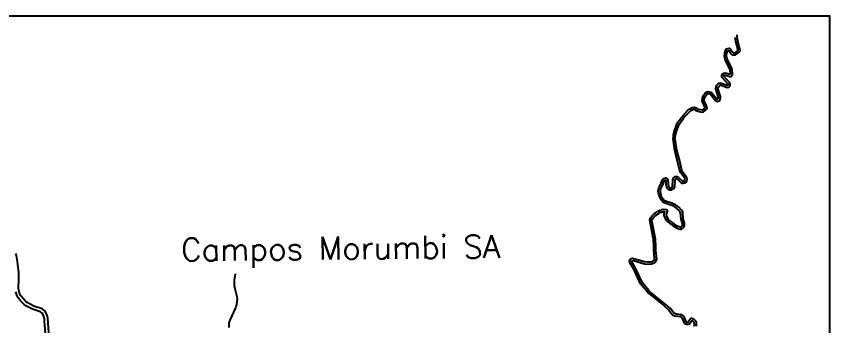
# Model space of a CAD drawing. Header units: inches. Extents: x 653559 to 669309, y 7245317 to 7256454.
# Drawn here: x 663954 to 669309, y 7254419 to 7256454 of the extents above; entities that cross this region are included whole.
import ezdxf

# ---------------------------------------------------------------- set-up
doc = ezdxf.new("R2010")
doc.units = ezdxf.units.IN
doc.header["$MEASUREMENT"] = 0
for name, color, linetype in [('Cauce', 5, 'Continuous'), ('Recuadro A3', 7, 'Continuous'), ('Referencias', 7, 'Continuous')]:
    doc.layers.add(name, color=color, linetype=linetype)
doc.styles.add('ROMANS', font='romans.shx', dxfattribs={"height": 150})

msp = doc.modelspace()

# ---------------------------------------------------------------- linework, layer by layer
at = {"layer": 'Cauce', "color": 160}
for points in [[(668417.5, 7254417.1, 0), (668418.3, 7254426.8, 0), (668417.5, 7254439.6, 0), (668411, 7254446.6, 0), (668401.3, 7254451.3, 0), (668385.2, 7254429.9, 0), (668375.5, 7254426, 0), (668366.4, 7254426.2, 0), (668358.6, 7254430.1, 0), (668353, 7254436, 0), (668340.9, 7254467.1, 0), (668338.1, 7254471.9, 0), (668336.1, 7254473.8, 0), (668329.9, 7254477.4, 0), (668290.6, 7254482.6, 0), (668281.3, 7254485.7, 0), (668273.6, 7254490.8, 0), (668263.3, 7254501.9, 0), (668248, 7254523.6, 0), (668200.4, 7254567.3, 0), (668148.2, 7254608.8, 0), (668111.9, 7254637.8, 0), (668064.4, 7254694.3, 0), (668017.1, 7254794.4, 0), (667994.4, 7254833.4, 0), (667991.7, 7254843.3, 0), (667993.8, 7254849.9, 0), (667997.9, 7254856.5, 0), (668004.1, 7254861.8, 0), (668010.3, 7254863.1, 0), (668089.5, 7254842, 0), (668109.5, 7254839.3, 0), (668132.2, 7254840, 0), (668141.9, 7254842, 0), (668151.5, 7254848.6, 0), (668155.6, 7254853.9, 0), (668156.3, 7254863.8, 0), (668150.6, 7254914.3, 0), (668151.3, 7254937, 0), (668148.2, 7254986.5, 0), (668124.8, 7255113.6, 0), (668132.2, 7255131, 0), (668140.1, 7255142.5, 0), (668154.1, 7255154.5, 0), (668177.9, 7255171.3, 0), (668189.9, 7255178.2, 0), (668199.2, 7255179.5, 0), (668205.6, 7255182.5, 0), (668213.2, 7255184.5, 0), (668234.5, 7255183.2, 0), (668237.3, 7255181.2, 0), (668238.6, 7255177.2, 0), (668238.6, 7255172.6, 0), (668232.4, 7255149.4, 0), (668233.8, 7255141.5, 0), (668236, 7255135.9, 0), (668246.1, 7255120.2, 0), (668252.9, 7255112, 0), (668271.3, 7255097.1, 0), (668285.4, 7255087.5, 0), (668305.9, 7255076, 0), (668324.6, 7255068.3, 0), (668327.8, 7255067.5, 0), (668329.3, 7255068.2, 0), (668333.6, 7255071.1, 0), (668339.1, 7255078, 0), (668339.7, 7255090.7, 0), (668330.3, 7255118.7, 0), (668327.7, 7255160.9, 0), (668322.7, 7255169.8, 0), (668305.7, 7255188.6, 0), (668286.9, 7255202, 0), (668264.4, 7255212.4, 0), (668212.3, 7255229.4, 0), (668199.3, 7255245.9, 0), (668189.8, 7255264.3, 0), (668183.9, 7255283.5, 0), (668180.3, 7255303.5, 0), (668181.5, 7255316, 0), (668184.4, 7255325.1, 0), (668199.8, 7255354.3, 0), (668206.2, 7255375.5, 0), (668215.5, 7255387.9, 0), (668230.7, 7255392, 0), (668244.1, 7255381.1, 0), (668244.8, 7255352.8, 0), (668248.4, 7255337.3, 0), (668251.9, 7255329.4, 0), (668254.4, 7255327.7, 0), (668258.1, 7255326.4, 0), (668261.3, 7255325.9, 0), (668265.2, 7255326.5, 0), (668269.4, 7255328.4, 0), (668272.5, 7255330.8, 0), (668274.8, 7255333.6, 0), (668277.3, 7255378.9, 0), (668279.5, 7255385.7, 0), (668284, 7255392.8, 0), (668290.7, 7255399.7, 0), (668305.5, 7255401.2, 0), (668314.1, 7255394.8, 0), (668339.2, 7255370.4, 0), (668344.5, 7255370.2, 0), (668350, 7255371.8, 0), (668355.9, 7255377, 0), (668356.5, 7255382.5, 0), (668356, 7255388, 0), (668355.2, 7255389.5, 0), (668326.6, 7255426.1, 0), (668319.5, 7255446.1, 0), (668305.7, 7255506.9, 0), (668289.1, 7255571.2, 0), (668278.4, 7255647.9, 0), (668280.6, 7255665.9, 0), (668280.1, 7255674.8, 0), (668289, 7255707.5, 0), (668300.9, 7255738.8, 0), (668310.3, 7255756.6, 0), (668341.3, 7255799, 0), (668375.4, 7255835.7, 0), (668387.4, 7255846.2, 0), (668403.6, 7255854.5, 0), (668418.9, 7255856.6, 0), (668428.5, 7255852.5, 0), (668433.5, 7255847.9, 0), (668446.2, 7255843.4, 0), (668468.9, 7255838.3, 0), (668473.3, 7255839.4, 0), (668482.8, 7255846.2, 0), (668487.4, 7255851.4, 0), (668485.5, 7255862.5, 0), (668469.6, 7255896.3, 0), (668471.6, 7255917.2, 0), (668477.4, 7255933.8, 0), (668490.5, 7255951.7, 0), (668507.5, 7255959.8, 0), (668529.9, 7255955.7, 0), (668565.3, 7255911.5, 0), (668571.2, 7255909, 0), (668573.5, 7255910.1, 0), (668576.2, 7255919.9, 0), (668575.6, 7255926.5, 0), (668558.8, 7255976.9, 0), (668561.1, 7255990.9, 0), (668567.1, 7256001.2, 0), (668573.6, 7256008, 0), (668582.4, 7256014, 0), (668597.6, 7256014.7, 0), (668634, 7256000, 0), (668639.1, 7256001.9, 0), (668640.2, 7256004.3, 0), (668638.4, 7256009.8, 0), (668598.2, 7256054.1, 0), (668598.2, 7256066.6, 0), (668602.8, 7256075.4, 0), (668611.4, 7256080.9, 0), (668620.8, 7256081.8, 0), (668629.3, 7256080.5, 0), (668653.9, 7256072.3, 0), (668654.8, 7256072.3, 0), (668656.1, 7256076.6, 0), (668654, 7256097, 0), (668651.1, 7256105.8, 0), (668621.8, 7256170.5, 0), (668616.1, 7256192.2, 0), (668618, 7256213.8, 0), (668623.3, 7256229.5, 0), (668630.6, 7256239.6, 0), (668646.5, 7256243.4, 0), (668656.5, 7256237, 0), (668667, 7256221.6, 0), (668675.3, 7256213.8, 0), (668685.5, 7256214.3, 0), (668696, 7256221.3, 0), (668705.1, 7256230.4, 0), (668705.6, 7256232.1, 0), (668691.2, 7256288.8, 0), (668687.1, 7256315.5, 0)], [(663986.6, 7254613, 0), (663982.6, 7254617.7, 0), (663976.4, 7254633, 0), (663970.5, 7254653.4, 0), (663968.6, 7254663.9, 0), (663968.6, 7254672.1, 0), (663971.3, 7254720, 0), (663971.3, 7254754.5, 0), (663970.5, 7254768.5, 0), (663965.7, 7254803.2, 0), (663962.3, 7254839.7, 0), (663960.1, 7254854.1, 0), (663955.2, 7254881.2, 0), (663951.7, 7254895, 0)], [(665394.7, 7254759.4, 0), (665389.1, 7254718.5, 0), (665388.8, 7254684.4, 0), (665392.2, 7254664.1, 0), (665406, 7254611.7, 0), (665407.5, 7254593.5, 0), (665407.2, 7254578.6, 0), (665404, 7254558.5, 0), (665399.8, 7254545.4, 0), (665397.2, 7254537.1, 0), (665359.9, 7254456, 0), (665354.4, 7254438.4, 0), (665353.4, 7254407.7, 0)], [(664168.8, 7254372.4, 0), (664161.4, 7254467.7, 0), (664157.6, 7254486.1, 0), (664151.5, 7254502.1, 0), (664141.5, 7254516.3, 0), (664133.3, 7254523.8, 0), (664123.9, 7254529.9, 0), (664113.1, 7254535, 0), (664080.9, 7254544.2, 0), (664065.1, 7254550.4, 0), (664045.6, 7254559.8, 0), (664030.7, 7254568.6, 0), (664020, 7254576.3, 0), (664012.9, 7254583.1, 0), (664000, 7254596.9, 0), (663986.2, 7254613.5, 0)]]:
    msp.add_polyline3d(points, dxfattribs=at)
at = {"layer": 'Cauce', "color": 160, "transparency": 33554613}
for points in [[(668431.4, 7254415.2, 0), (668432.3, 7254426.7, 0), (668431.3, 7254442.6, 0), (668429.9, 7254446.3, 0), (668427.6, 7254449.7, 0), (668419.6, 7254457.7, 0), (668411, 7254462.7, 0), (668401.1, 7254466.2, 0), (668397.6, 7254466, 0), (668393.8, 7254464.6, 0), (668376.4, 7254441.4, 0), (668372.9, 7254440, 0), (668369.8, 7254440.1, 0), (668367.1, 7254441.5, 0), (668364.6, 7254444, 0), (668363.2, 7254446.9, 0), (668353.5, 7254473.2, 0), (668349.2, 7254480.6, 0), (668344.6, 7254485, 0), (668334.5, 7254490.9, 0), (668299.6, 7254495.1, 0), (668283.8, 7254501.1, 0), (668271.4, 7254516.3, 0), (668261, 7254531.5, 0), (668243.1, 7254548.1, 0), (668167, 7254609.3, 0), (668120.5, 7254646.6, 0), (668119.1, 7254648.2, 0), (668118.7, 7254650.7, 0), (668076.3, 7254701.9, 0), (668029.4, 7254801.1, 0), (668010.4, 7254832.2, 0), (668007.8, 7254837.3, 0), (668006.7, 7254840.5, 0), (668006.4, 7254842.5, 0), (668007.9, 7254845, 0), (668011.1, 7254846.4, 0), (668017.7, 7254846.9, 0), (668016.8, 7254847.9, 0), (668089.6, 7254825.8, 0), (668101.8, 7254823.5, 0), (668136.4, 7254825.4, 0), (668157.5, 7254834.3, 0), (668160.9, 7254836.5, 0), (668162.6, 7254838.1, 0), (668166.6, 7254842.7, 0), (668169.8, 7254850.7, 0), (668170.2, 7254856.7, 0), (668164.6, 7254914.7, 0), (668165.3, 7254937.2, 0), (668162.1, 7254988.2, 0), (668139.3, 7255112, 0), (668144.5, 7255124.2, 0), (668150.6, 7255133.1, 0), (668162.7, 7255143.5, 0), (668185.5, 7255159.5, 0), (668194.5, 7255164.8, 0), (668202.4, 7255165.8, 0), (668215.2, 7255170.1, 0), (668218.9, 7255170.2, 0), (668221.6, 7255169.4, 0), (668217, 7255153.2, 0), (668216.2, 7255144.6, 0), (668223.8, 7255129, 0), (668234.8, 7255111.9, 0), (668243, 7255102.1, 0), (668262.9, 7255085.9, 0), (668278, 7255075.6, 0), (668299.8, 7255063.4, 0), (668320.2, 7255055, 0), (668327.1, 7255053.3, 0), (668329.2, 7255053.5, 0), (668333, 7255054.4, 0), (668336.4, 7255056.1, 0), (668343, 7255060.7, 0), (668350.1, 7255069, 0), (668351.9, 7255072.1, 0), (668353.2, 7255075.7, 0), (668353.7, 7255092.8, 0), (668344.2, 7255121.3, 0), (668341.5, 7255165, 0), (668334.2, 7255178, 0), (668315, 7255199.2, 0), (668293.9, 7255214.2, 0), (668269.5, 7255225.4, 0), (668220.7, 7255241.3, 0), (668211.1, 7255253.5, 0), (668202.8, 7255269.6, 0), (668197.5, 7255286.8, 0), (668194.4, 7255304, 0), (668195.3, 7255313.2, 0), (668197.4, 7255319.8, 0), (668212.8, 7255348.9, 0), (668218.8, 7255369.1, 0), (668223.8, 7255375.6, 0), (668227.5, 7255376.7, 0), (668230.3, 7255374.3, 0), (668230.9, 7255351, 0), (668235.1, 7255332.8, 0), (668239.9, 7255322, 0), (668242.3, 7255319, 0), (668248, 7255315.2, 0), (668254.6, 7255312.8, 0), (668261.4, 7255311.7, 0), (668269.3, 7255313.1, 0), (668276.5, 7255316.3, 0), (668282.4, 7255320.7, 0), (668287.7, 7255327.3, 0), (668289.3, 7255334.1, 0), (668291.2, 7255376.4, 0), (668292.2, 7255379.4, 0), (668293.3, 7255381.1, 0), (668295.2, 7255384.3, 0), (668297.2, 7255386.3, 0), (668301.5, 7255386.8, 0), (668305, 7255384.2, 0), (668328.2, 7255361.2, 0), (668331.1, 7255358.9, 0), (668333.9, 7255357.4, 0), (668336.6, 7255356.5, 0), (668346.1, 7255356.2, 0), (668356.4, 7255359, 0), (668365.5, 7255366.2, 0), (668367.8, 7255369.5, 0), (668369.6, 7255373.1, 0), (668370.6, 7255382.5, 0), (668369.6, 7255391.9, 0), (668367.1, 7255397, 0), (668339, 7255432.9, 0), (668332.9, 7255450, 0), (668319.3, 7255510.2, 0), (668302.9, 7255573.9, 0), (668292.4, 7255649, 0), (668292.1, 7255659.8, 0), (668292.8, 7255664, 0), (668293.5, 7255665.9, 0), (668294.5, 7255666.7, 0), (668294.1, 7255673.3, 0), (668302.2, 7255703.2, 0), (668313.6, 7255733.1, 0), (668322.1, 7255749.2, 0), (668352, 7255790.1, 0), (668385.1, 7255825.7, 0), (668395.3, 7255834.6, 0), (668407.9, 7255841.1, 0), (668417, 7255842.3, 0), (668420.9, 7255840.6, 0), (668426.2, 7255835.8, 0), (668442, 7255830.1, 0), (668459.1, 7255825.5, 0), (668469.8, 7255824.1, 0), (668479.2, 7255826.6, 0), (668492.2, 7255835.8, 0), (668502.2, 7255847.2, 0), (668498.8, 7255866.7, 0), (668483.8, 7255898.8, 0), (668485.2, 7255914.2, 0), (668489.8, 7255927.3, 0), (668499.6, 7255940.7, 0), (668509.4, 7255945.4, 0), (668522.3, 7255943, 0), (668556.7, 7255900, 0), (668571.4, 7255893.9, 0), (668585.2, 7255900.2, 0), (668590.2, 7255918.7, 0), (668589.3, 7255928.9, 0), (668586.3, 7255940.7, 0), (668573.1, 7255978.2, 0), (668574.4, 7255986.1, 0), (668578.3, 7255992.8, 0), (668582.6, 7255997.4, 0), (668587, 7256000.3, 0), (668595.2, 7256000.7, 0), (668633.4, 7255985.3, 0), (668642.9, 7255988.2, 0), (668647.7, 7255990.7, 0), (668650.7, 7255994, 0), (668653.3, 7255999.4, 0), (668654.6, 7256004.9, 0), (668650.7, 7256016.9, 0), (668612.1, 7256059.5, 0), (668612.1, 7256063.2, 0), (668613.4, 7256065.7, 0), (668616, 7256067.4, 0), (668620.4, 7256067.8, 0), (668626, 7256067, 0), (668652, 7256058.2, 0), (668658.6, 7256058.6, 0), (668663.3, 7256059.9, 0), (668666.8, 7256063.6, 0), (668669.8, 7256074.1, 0), (668670.3, 7256079.1, 0), (668667.6, 7256100, 0), (668664.1, 7256110.9, 0), (668635, 7256175.2, 0), (668630.1, 7256193.4, 0), (668631.7, 7256210.9, 0), (668635.8, 7256223.1, 0), (668638.8, 7256227.2, 0), (668644, 7256228.5, 0), (668646.6, 7256226.8, 0), (668656.1, 7256212.9, 0), (668663.1, 7256205.3, 0), (668671.3, 7256199.7, 0), (668690.1, 7256200.6, 0), (668704.9, 7256210.5, 0), (668717.4, 7256223, 0), (668720.1, 7256231.7, 0), (668704.9, 7256291.6, 0), (668701, 7256316.5, 0), (668701, 7256331.3, 0)], [(664146.4, 7254370.2, 0), (664141, 7254446, 0), (664139.1, 7254464.2, 0), (664135.9, 7254479.7, 0), (664131.4, 7254491.6, 0), (664125, 7254500.8, 0), (664112.9, 7254510.1, 0), (664099.8, 7254515.4, 0), (664073.7, 7254522.9, 0), (664056.1, 7254529.7, 0), (664034.9, 7254539.9, 0), (664018.3, 7254549.8, 0), (664005.6, 7254559, 0), (664000, 7254564.3, 0), (663981.7, 7254583.5, 0), (663968.8, 7254599.2, 0), (663966.3, 7254601.9, 0), (663959, 7254618.9, 0), (663952.1, 7254641.1, 0)]]:
    msp.add_polyline3d(points, dxfattribs=at)
at = {"layer": 'Recuadro A3', "linetype": 'Continuous'}
msp.add_lwpolyline([(653559.3, 7245316.5), (669309.3, 7245316.5), (669309.3, 7256454), (653559.3, 7256454)], close=True, dxfattribs=at)

# ---------------------------------------------------------------- texts
at = {"layer": 'Referencias', "linetype": 'Continuous', "transparency": 33554613, "style": 'ROMANS'}
msp.add_text('Campos Morumbi SA', height=150, rotation=0.6057, dxfattribs=at).set_placement((665040.3, 7254843.8))

doc.saveas('drawing.dxf')
